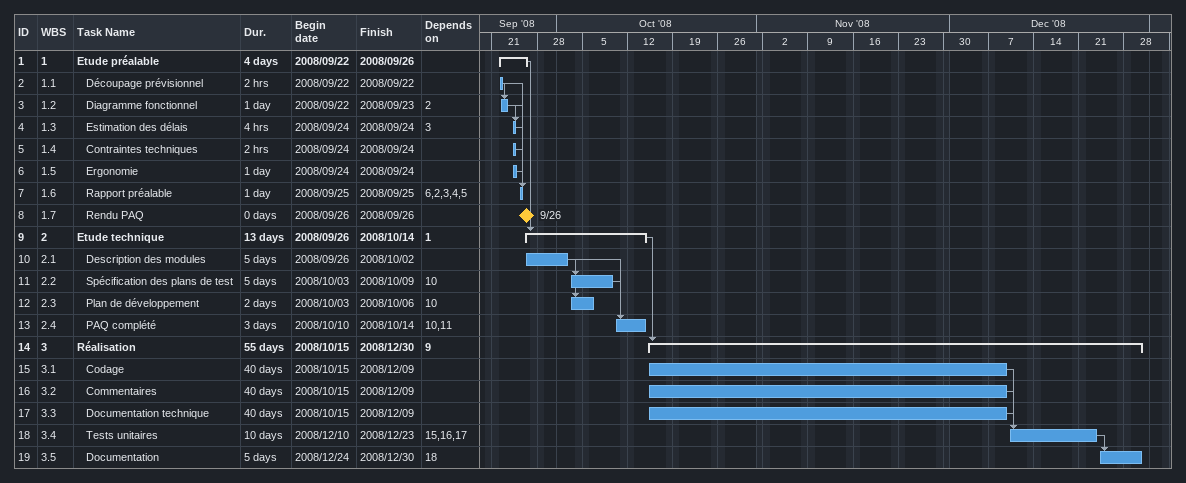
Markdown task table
| ID | WBS | Task | Duration | Start | Finish | Predecessors |
|---|---|---|---|---|---|---|
| 1 | 1 | **Etude préalable** | 4d | 2008-09-22 | 2008-09-26 |  |
| 2 | 1.1 | Découpage prévisionnel | 2h | 2008-09-22 | 2008-09-22 |  |
| 3 | 1.2 | Diagramme fonctionnel | 1d | 2008-09-22 | 2008-09-23 | 2 |
| 4 | 1.3 | Estimation des délais | 4h | 2008-09-24 | 2008-09-24 | 3 |
| 5 | 1.4 | Contraintes techniques | 2h | 2008-09-24 | 2008-09-24 |  |
| 6 | 1.5 | Ergonomie | 1d | 2008-09-24 | 2008-09-24 |  |
| 7 | 1.6 | Rapport préalable | 1d | 2008-09-25 | 2008-09-25 | 6, 2, 3, 4, 5 |
| 8 | 1.7 | Rendu PAQ | 0d | 2008-09-26 | 2008-09-26 |  |
| 9 | 2 | **Etude technique** | 13d | 2008-09-26 | 2008-10-14 | 1 |
| 10 | 2.1 | Description des modules | 5d | 2008-09-26 | 2008-10-02 |  |
| 11 | 2.2 | Spécification des plans de test | 5d | 2008-10-03 | 2008-10-09 | 10 |
| 12 | 2.3 | Plan de développement | 2d | 2008-10-03 | 2008-10-06 | 10 |
| 13 | 2.4 | PAQ complété | 3d | 2008-10-10 | 2008-10-14 | 10, 11 |
| 14 | 3 | **Réalisation** | 55d | 2008-10-15 | 2008-12-30 | 9 |
| 15 | 3.1 | Codage | 40d | 2008-10-15 | 2008-12-09 |  |
| 16 | 3.2 | Commentaires | 40d | 2008-10-15 | 2008-12-09 |  |
| 17 | 3.3 | Documentation technique | 40d | 2008-10-15 | 2008-12-09 |  |
| 18 | 3.4 | Tests unitaires | 10d | 2008-12-10 | 2008-12-23 | 15, 16, 17 |
| 19 | 3.5 | Documentation | 5d | 2008-12-24 | 2008-12-30 | 18 |
